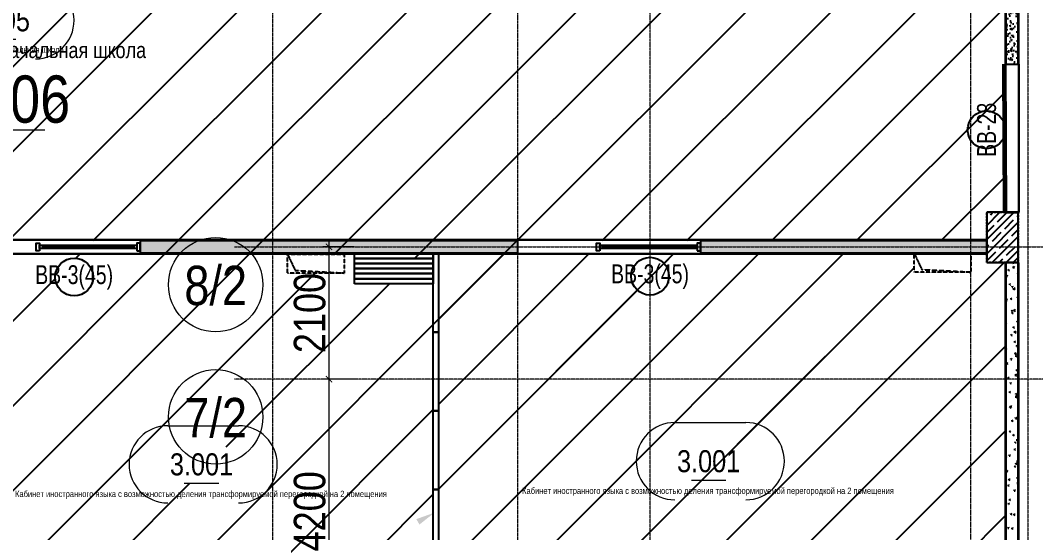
# Model space of a CAD drawing. Header units: millimetres. Extents: x 538266 to 1167394, y 114608 to 637157.
# Drawn here: x 1076030 to 1092160, y 513529 to 521669 of the extents above; entities that cross this region are included whole.
import ezdxf
from ezdxf.enums import TextEntityAlignment as Align

# ---------------------------------------------------------------- set-up
doc = ezdxf.new("R2010")
doc.units = ezdxf.units.MM
for name, pattern in [('CENTER2', [28.575, 19.05, -3.175, 3.175, -3.175]), ('DASHED', [19.05, 12.7, -6.35]), ('HIDDEN', [9.525, 6.35, -3.175]), ('HIDDEN2', [4.7625, 3.175, -1.5875])]:
    doc.linetypes.add(name, pattern=pattern)
doc.layers.get('Defpoints').update_dxf_attribs({"color": 140})
for name, color, linetype, lineweight in [('0) шт стен 3 эт', 150, 'Continuous', 60), ('АИ_Текст', 7, 'Continuous', 13), ('АР_Area', 5, 'Continuous', 5), ('АР_Витраж', 4, 'Continuous', 13), ('АР_Витраж марка', 140, 'Continuous', 9), ('АР_Колонны', 70, 'Continuous', 30), ('АР_площадь пом', 5, 'Continuous', 5), ('АР_Стены ЖБ', 7, 'Continuous', 35), ('АР_Стены ПЕНОблок', 52, 'Continuous', 20), ('АР_Тонкая', 254, 'Continuous', 5), ('АР_Штриховка', 8, 'Continuous', 0), ('РД_Оси_размер', 8, 'Continuous', 0), ('ТХ_Оборудование', 15, 'Continuous', 9)]:
    doc.layers.add(name, color=color, linetype=linetype, lineweight=lineweight)
for name, color, linetype, lineweight, true_color in [('A-AREA', 7, 'Continuous', 15, 0x7f7f7f), ('РД_Оси_100', 7, 'Continuous', 0, 0x525252), ('РД_проем_инж перемыч_фахверк', 7, 'Continuous', 18, 0xff1f1f)]:
    doc.layers.add(name, color=color, linetype=linetype, lineweight=lineweight, true_color=true_color)
doc.layers.add('АР_Делит', color=120, linetype='Continuous', lineweight=0, plot=False)
doc.layers.add('РД_Проем', color=230, linetype='Continuous', lineweight=0, plot=False)
doc.layers.add('РД_Витраж_вн', color=7, linetype='Continuous', true_color=0x148aff)
doc.layers.add('ФВ-5', color=7, linetype='Continuous')
doc.styles.add('Arial_09', font='ARIALN.TTF', dxfattribs={"width": 0.9})
doc.styles.add('style1', font='ARIALN.TTF')
doc.styles.add('ккк', font='isocpeur.ttf', dxfattribs={"width": 0.85, "oblique": 15})
doc.dimstyles.new('Dim100_ареал', dxfattribs={"dimscale": 100, "dimtxt": 2.5, "dimasz": 1, "dimexe": 1, "dimexo": 1, "dimgap": 0.5, "dimtad": 1, "dimzin": 12, "dimdsep": 46, "dimtxsty": 'style1', "dimblk": 'ARCHTICK', "dimcen": 1, "dimdle": 1, "dimclrd": 256, "dimclre": 256, "dimaunit": 1, "dimadec": 0, "dimazin": 3, "dimtfac": 1, "dimtmove": 1, "dimatfit": 3, "dimldrblk": 'OPEN30', "dimfxl": 4, "dimfxlon": 1, "dimtolj": 1, "dimtzin": 0, "dimlwd": 9, "dimlwe": 9, "dimarcsym": 0})

# ---------------------------------------------------------------- blocks, each defined once
blk = doc.blocks.new('A-iden')
at = {"linetype": 'Continuous', "lineweight": 5}
blk.add_circle((0, -4), 3, dxfattribs=at)
at = {"color": 0, "linetype": 'Continuous', "lineweight": 20, "style": 'ккк', "width": 0.85}
blk.add_attdef('ID', text='', height=8, dxfattribs=at).set_placement((0.314, -3.853), align=Align.MIDDLE_CENTER)
blk = doc.blocks.new('_ArchTick')
at = {"color": 0, "linetype": 'ByBlock', "const_width": 0.15}
blk.add_lwpolyline([(-0.5, -0.5), (0.5, 0.5)], dxfattribs=at)
blk = doc.blocks.new('*D887')
at = {"layer": 'Defpoints', "color": 0, "transparency": 16777216}
for p in [(36000, 21300), (34500, 19200), (36000, 19200)]:
    blk.add_point(p, dxfattribs=at)
at = {"layer": 'РД_Оси_размер', "lineweight": 9, "transparency": 16777216}
for p, q in [((34900, 21300), (34400, 21300)), ((34500, 21400), (34500, 19100)), ((34900, 19200), (34400, 19200))]:
    blk.add_line(p, q, dxfattribs=at)
at = {"layer": 'РД_Оси_размер', "lineweight": 9, "transparency": 16777216, "xscale": 100, "yscale": 100, "zscale": 100}
for p, rotation in [((34500, 21300), 90), ((34500, 19200), 270)]:
    blk.add_blockref('_ArchTick', p, dxfattribs=dict(at, rotation=rotation))
at = {"layer": 'РД_Оси_размер', "color": 0, "transparency": 16777216, "insert": (34195, 20250), "char_height": 500, "attachment_point": 5, "rotation": 90, "style": 'style1'}
blk.add_mtext('\\A1;2100', dxfattribs=at)
blk = doc.blocks.new('_Open30')
at = {"color": 0, "linetype": 'ByBlock', "lineweight": -2}
for p, q in [((-1, 0.27), (0, 0)), ((0, 0), (-1, -0.27)), ((0, 0), (-1, 0))]:
    blk.add_line(p, q, dxfattribs=at)
blk = doc.blocks.new('*D849')
at = {"layer": 'Defpoints', "color": 0, "transparency": 16777216}
for p in [(36000, 19200), (34500, 15000), (36000, 15000)]:
    blk.add_point(p, dxfattribs=at)
at = {"layer": 'РД_Оси_размер', "lineweight": 9, "transparency": 16777216}
for p, q in [((34900, 19200), (34400, 19200)), ((34500, 19300), (34500, 14900)), ((34900, 15000), (34400, 15000))]:
    blk.add_line(p, q, dxfattribs=at)
at = {"layer": 'РД_Оси_размер', "lineweight": 9, "transparency": 16777216, "xscale": 100, "yscale": 100, "zscale": 100}
for p, rotation in [((34500, 19200), 90), ((34500, 15000), 270)]:
    blk.add_blockref('_ArchTick', p, dxfattribs=dict(at, rotation=rotation))
at = {"layer": 'РД_Оси_размер', "color": 0, "transparency": 16777216, "insert": (34195, 17100), "char_height": 500, "attachment_point": 5, "rotation": 90, "style": 'style1'}
blk.add_mtext('\\A1;4200', dxfattribs=at)
blk = doc.blocks.new('MOK-МаркаПом_овал_ареал')
for p, q in [((-5.36, 6.14), (5.89, 6.14)), ((-2.75, -3), (2.75, -3))]:
    blk.add_line(p, q)
for centre, radius, start, end in [((-5.36, 0), 6.14, 90, 270), ((5.89, 0), 6.14, 270, 90), ((-7.41, 0), 7.16, 0, 0.001)]:
    blk.add_arc(centre, radius, start, end)
at = {"color": 0, "style": 'style1'}
blk.add_attdef('АР-ПОМЕЩЕНИЕ:НОМЕР', text='', height=3, dxfattribs=at).set_placement((0.26, 0), align=Align.MIDDLE)
at = {"layer": 'Defpoints', "color": 2, "style": 'style1'}
blk.add_attdef('АР-ПОМЕЩЕНИЕ:НАИМЕНОВАНИЕ', text='', height=1, dxfattribs=at).set_placement((-0.09, -4.81), align=Align.MIDDLE)
blk = doc.blocks.new('МаркаВитража1')
at = {"layer": 'Defpoints'}
blk.add_circle((0, 0), 3, dxfattribs=at)
at = {"color": 0, "linetype": 'ByBlock', "lineweight": -2, "style": 'Arial_09', "width": 0.9}
blk.add_attdef('АР-ОКНО:НАИМЕНОВАНИЕ', text='', height=3, dxfattribs=at).set_placement((0, 0), align=Align.MIDDLE)
blk = doc.blocks.new('MOK-МаркаПомещения1')
at = {"layer": 'A-AREA', "color": 0}
blk.add_line((-3.651, -1.944), (3.649, -1.944), dxfattribs=at)
at = {"layer": 'A-AREA', "color": 0, "style": 'style1'}
blk.add_attdef('АР-ПОМЕЩЕНИЕ:ПЛОЩАДЬ', text='', height=3, dxfattribs=at).set_placement((0, 0), align=Align.MIDDLE)
at = {"layer": 'Defpoints', "style": 'style1', "flags": 8}
blk.add_attdef('АР-ПОМЕЩЕНИЕ:НАИМЕНОВАНИЕ', text='', height=1, dxfattribs=at).set_placement((0, 2.956), align=Align.MIDDLE)
blk = doc.blocks.new('*U635')
at = {"layer": 'АР_площадь пом', "color": 5, "linetype": 'Continuous', "lineweight": 5}
ref = blk.add_blockref('MOK-МаркаПомещения1', (0, 0), dxfattribs=dict(at, xscale=100, yscale=100, zscale=100))
ref.add_attrib('АР-ПОМЕЩЕНИЕ:НАИМЕНОВАНИЕ', 'Коридор-рекреация начальная школа', dxfattribs={"layer": 'Defpoints', "height": 100, "style": 'style1'}).set_placement((0, 295.6), align=Align.MIDDLE)
ref.add_attrib('АР-ПОМЕЩЕНИЕ:ПЛОЩАДЬ', '238.06', dxfattribs={"layer": 'A-AREA', "color": 0, "height": 300, "style": 'style1'}).set_placement((0, 0), align=Align.MIDDLE)
blk = doc.blocks.new('3_этаж1')
at = {"layer": 'АР_Штриховка', "linetype": 'Continuous', "lineweight": 25, "true_color": 0x000000}
h = blk.add_hatch(dxfattribs=at)
h.set_pattern_fill('AR-CONC', color=18, angle=45, style=0)
h.set_pattern_definition([(95, (480135.4, 374055.5), (140.09465, 117.55338), [19.05, -209.55]), (40, (480135.4, 374055.5), (-160.01845, 110.17673), [15.24, -167.64058]), (145.451445, (480147.07, 374065.29), (-19.9238, 227.7301), [16.19001, -178.09024]), (91.1842, (480099.48, 374091.41), (221.41024, 161.95341), [28.575, -314.325]), (141.63556, (480117.93, 374104.9), (-7.08662, 342.82676), [24.28502, -267.1356]), (36.18415, (480099.48, 374091.4), (-7.08662, 342.82676), [22.85997, -251.45973]), (66, (480126.42, 374100.4), (179.51998, 34.89515), [19.05, -209.55]), (11, (480126.42, 374100.4), (-86.53993, 173.94119), [15.24, -167.64]), (116.451445, (480141.38, 374103.3), (92.98005, 208.83634), [16.19001, -178.08994]), (82.5, (480135.4, 374055.49), (-57.605469, 61.973414), [0, -165.608, 0, -170.18, 0, -168.275]), (52.5, (480135.4, 374055.49), (-23.589727, 118.087), [0, -97.028, 0, -161.798, 0, -64.135]), (12.5, (480095.345, 374015.44), (99.927863, 91.826196), [0, -63.5, 0, -198.12, 0, -262.89]), (2.5, (480077.38, 373997.48), (86.763904, 122.722393), [0, -82.55, 0, -131.572, 0, -186.69])])
h.paths.add_polyline_path([(729634, 518616), (729834, 518616), (729834, 518619), (729634, 518619)], flags=0)
h.paths.add_polyline_path([(729634, 520970), (729834, 520970), (729834, 522769), (729634, 522769)], flags=0)
h = blk.add_hatch(dxfattribs=at)
h.set_pattern_fill('AR-CONC', color=18, angle=45, style=0)
h.set_pattern_definition([(95, (480135.4, 374055.5), (140.09465, 117.55338), [19.05, -209.55]), (40, (480135.4, 374055.5), (-160.01845, 110.17673), [15.24, -167.64058]), (145.451445, (480147.07, 374065.29), (-19.9238, 227.7301), [16.19001, -178.09024]), (91.1842, (480099.48, 374091.41), (221.41024, 161.95341), [28.575, -314.325]), (141.63556, (480117.93, 374104.9), (-7.08662, 342.82676), [24.28502, -267.1356]), (36.18415, (480099.48, 374091.4), (-7.08662, 342.82676), [22.85997, -251.45973]), (66, (480126.42, 374100.4), (179.51998, 34.89515), [19.05, -209.55]), (11, (480126.42, 374100.4), (-86.53993, 173.94119), [15.24, -167.64]), (116.451445, (480141.38, 374103.3), (92.98005, 208.83634), [16.19001, -178.08994]), (82.5, (480135.4, 374055.49), (-57.605469, 61.973414), [0, -165.608, 0, -170.18, 0, -168.275]), (52.5, (480135.4, 374055.49), (-23.589727, 118.087), [0, -97.028, 0, -161.798, 0, -64.135]), (12.5, (480095.345, 374015.44), (99.927863, 91.826196), [0, -63.5, 0, -198.12, 0, -262.89]), (2.5, (480077.38, 373997.48), (86.763904, 122.722393), [0, -82.55, 0, -131.572, 0, -186.69])])
h.paths.add_polyline_path([(712084, 518169), (712084, 517969), (712984, 517969), (712984, 518169)], flags=0)
h.paths.add_polyline_path([(715884, 518169), (715884, 517969), (721884, 517969), (721884, 518169)], flags=0)
h.paths.add_polyline_path([(724784, 518169), (724784, 517969), (729334, 517969), (729334, 518169)], flags=0)
at = {"color": 18, "linetype": 'HIDDEN', "lineweight": 25, "ltscale": 0.07, "true_color": 0x000000}
for p, q in [((718226, 517654), (718226, 517954)), ((718226, 517954), (719126, 517954)), ((718226, 517954), (718347, 517695)), ((718226, 517654), (718226, 517954)), ((718226, 517954), (719126, 517954)), ((718226, 517954), (718347, 517695)), ((719126, 517954), (719126, 517654)), ((719126, 517954), (719126, 517654)), ((728179, 517669), (728179, 517969)), ((728179, 517969), (729079, 517969)), ((728179, 517969), (728300, 517710)), ((728179, 517669), (728179, 517969)), ((728179, 517969), (729079, 517969)), ((728179, 517969), (728300, 517710)), ((729079, 517969), (729079, 517669)), ((729079, 517969), (729079, 517669)), ((719126, 517654), (718226, 517654)), ((719126, 517654), (718226, 517654)), ((718347, 517695), (719126, 517654)), ((718347, 517695), (719126, 517654)), ((729079, 517669), (728179, 517669)), ((729079, 517669), (728179, 517669)), ((728300, 517710), (729079, 517669)), ((728300, 517710), (729079, 517669))]:
    blk.add_line(p, q, dxfattribs=at)
at = {"layer": 'АИ_Текст', "color": 18, "lineweight": 25, "true_color": 0x000000}
blk.add_solid([(720272, 513745), (720558, 513847), (720321, 513658)], dxfattribs=at)
at = {"layer": 'АР_Витраж', "color": 18, "linetype": 'Continuous', "lineweight": 25, "true_color": 0x000000}
for p, q in [((715884, 518179), (714234, 518179)), ((714334, 518094), (714334, 518044)), ((715784, 518094), (715784, 518044)), ((724784, 518179), (723134, 518179)), ((723234, 518094), (723234, 518044)), ((724684, 518094), (724684, 518044)), ((715884, 517959), (714234, 517959)), ((715784, 518069), (714334, 518069)), ((724784, 517959), (723134, 517959)), ((724684, 518069), (723234, 518069))]:
    blk.add_line(p, q, dxfattribs=at)
for points in [[(714284, 518009), (714234, 518009), (714234, 518129), (714284, 518129)], [(715834, 518094), (715834, 518044), (714284, 518044), (714284, 518094)], [(715834, 518009), (715884, 518009), (715884, 518129), (715834, 518129)], [(723184, 518009), (723134, 518009), (723134, 518129), (723184, 518129)], [(724734, 518094), (724734, 518044), (723184, 518044), (723184, 518094)], [(724734, 518009), (724784, 518009), (724784, 518129), (724734, 518129)]]:
    blk.add_lwpolyline(points, close=True, dxfattribs=at)
at = {"layer": 'АР_Колонны', "color": 18, "linetype": 'HIDDEN2', "lineweight": 25, "true_color": 0x000000}
for p, q in [((729334, 518619), (729834, 518619)), ((729334, 517819), (729334, 518619)), ((729834, 518619), (729834, 517819)), ((729834, 517819), (729334, 517819))]:
    blk.add_line(p, q, dxfattribs=at)
at = {"layer": 'АР_Колонны', "color": 18, "linetype": 'Continuous', "lineweight": 25, "true_color": 0x000000}
for p, q in [((729334, 518619), (729334, 517819)), ((729834, 518619), (729334, 518619)), ((729834, 518619), (729334, 518619)), ((729334, 518619), (729334, 517819)), ((729834, 517819), (729834, 518619)), ((729834, 517819), (729834, 518619)), ((729334, 517819), (729834, 517819)), ((729334, 517819), (729834, 517819))]:
    blk.add_line(p, q, dxfattribs=at)
at = {"layer": 'АР_Стены ЖБ', "color": 18, "linetype": 'Continuous', "lineweight": 25, "true_color": 0x000000}
for p, q in [((729834, 518619), (729334, 518619)), ((729334, 518619), (729334, 517819)), ((729834, 517819), (729834, 518619)), ((729334, 517819), (729834, 517819))]:
    blk.add_line(p, q, dxfattribs=at)
at = {"layer": 'АР_Стены ПЕНОблок', "color": 18, "linetype": 'Continuous', "lineweight": 25, "true_color": 0x000000}
for p, q in [((729634, 522769), (729634, 520970)), ((729834, 520970), (729834, 522769)), ((729634, 520970), (729834, 520970)), ((729834, 518619), (729634, 518619)), ((729634, 518619), (729634, 518616)), ((729634, 518616), (729834, 518616)), ((729834, 518616), (729834, 518619)), ((715884, 518169), (715884, 517969)), ((721884, 518169), (715884, 518169)), ((721884, 517969), (721884, 518169)), ((724784, 518169), (724784, 517969)), ((729334, 518169), (724784, 518169)), ((729334, 517969), (729334, 518169)), ((715884, 517969), (721884, 517969)), ((724784, 517969), (729334, 517969)), ((729834, 517819), (729634, 517819)), ((729634, 517819), (729634, 510669)), ((729834, 510669), (729834, 517819))]:
    blk.add_line(p, q, dxfattribs=at)
at = {"layer": 'АР_Тонкая', "color": 18, "linetype": 'Continuous', "lineweight": 25, "true_color": 0x000000}
for p, q in [((729624, 522769), (729624, 520970)), ((729634, 520970), (729634, 522769)), ((729834, 522769), (729834, 520970)), ((729844, 520970), (729844, 522769)), ((729624, 520970), (729634, 520970)), ((729834, 520970), (729844, 520970)), ((729634, 518619), (729624, 518619)), ((729624, 518619), (729624, 518616)), ((729624, 518616), (729634, 518616)), ((729634, 518616), (729634, 518619)), ((729844, 518619), (729834, 518619)), ((729834, 518619), (729834, 518616)), ((729834, 518616), (729844, 518616)), ((729844, 518616), (729844, 518619)), ((715884, 518179), (715884, 518169)), ((721884, 518179), (715884, 518179)), ((715884, 518169), (721884, 518169)), ((721884, 518169), (721884, 518179)), ((724784, 518179), (724784, 518169)), ((729334, 518179), (724784, 518179)), ((724784, 518169), (729334, 518169)), ((729334, 518169), (729334, 518179)), ((715884, 517969), (715884, 517959)), ((721884, 517969), (715884, 517969)), ((715884, 517959), (721884, 517959)), ((721884, 517959), (721884, 517969)), ((724784, 517969), (724784, 517959)), ((729334, 517969), (724784, 517969)), ((724784, 517959), (729334, 517959)), ((729334, 517959), (729334, 517969)), ((729634, 517819), (729624, 517819)), ((729624, 517819), (729624, 510669)), ((729634, 510669), (729634, 517819)), ((729844, 517819), (729834, 517819)), ((729834, 517819), (729834, 510669)), ((729844, 510669), (729844, 517819))]:
    blk.add_line(p, q, dxfattribs=at)
at = {"layer": 'АР_Штриховка', "color": 18, "linetype": 'Continuous', "lineweight": 25, "true_color": 0x000000}
for p, q in [((729334, 518409), (729543, 518619)), ((729334, 518185), (729768, 518619)), ((729394, 518581), (729431, 518619)), ((729506, 518469), (729646, 518610)), ((729815, 518553), (729834, 518572)), ((729334, 518521), (729338, 518525)), ((729334, 517960), (729834, 518460)), ((729334, 518297), (729450, 518413)), ((729618, 518357), (729758, 518497)), ((729422, 518161), (729562, 518301)), ((729730, 518245), (729834, 518348)), ((729334, 518072), (729366, 518104)), ((729417, 517819), (729834, 518236)), ((729534, 518048), (729674, 518189)), ((729338, 517852), (729478, 517992)), ((729641, 517819), (729834, 518011)), ((729646, 517936), (729787, 518076)), ((729529, 517819), (729590, 517880)), ((729740, 517811), (729743, 517819)), ((729740, 517811), (729755, 517814)), ((729755, 517814), (729753, 517819)), ((729758, 517824), (729834, 517899)), ((729820, 517809), (729819, 517819)), ((729820, 517809), (729831, 517819)), ((729831, 517818), (729830, 517819)), ((729647, 517602), (729655, 517620)), ((729647, 517602), (729662, 517605)), ((729662, 517605), (729655, 517620)), ((729680, 517692), (729678, 517711)), ((729691, 517701), (729678, 517710)), ((729680, 517692), (729692, 517701)), ((729758, 517730), (729758, 517759)), ((729777, 517744), (729758, 517759)), ((729758, 517731), (729776, 517744)), ((729827, 517637), (729834, 517653)), ((729827, 517637), (729834, 517638)), ((729700, 517464), (729698, 517483)), ((729711, 517473), (729698, 517482)), ((729700, 517464), (729711, 517474)), ((729734, 517428), (729741, 517446)), ((729749, 517431), (729741, 517446)), ((729734, 517428), (729749, 517431)), ((729765, 517388), (729765, 517416)), ((729784, 517401), (729765, 517416)), ((729765, 517388), (729783, 517401)), ((729641, 517219), (729648, 517237)), ((729641, 517219), (729656, 517222)), ((729656, 517222), (729648, 517237)), ((729720, 517236), (729718, 517255)), ((729731, 517245), (729718, 517254)), ((729720, 517236), (729731, 517246)), ((729820, 517254), (729828, 517272)), ((729820, 517254), (729834, 517257)), ((729834, 517260), (729828, 517272)), ((729727, 517046), (729735, 517063)), ((729727, 517045), (729742, 517048)), ((729742, 517048), (729735, 517063)), ((729751, 517017), (729737, 517027)), ((729740, 517008), (729738, 517027)), ((729740, 517008), (729751, 517018)), ((729772, 517045), (729772, 517073)), ((729791, 517058), (729772, 517073)), ((729772, 517045), (729791, 517058)), ((729634, 516837), (729642, 516854)), ((729634, 516837), (729649, 516840)), ((729649, 516840), (729642, 516854)), ((729771, 516790), (729757, 516799)), ((729760, 516781), (729758, 516800)), ((729814, 516872), (729821, 516889)), ((729814, 516872), (729829, 516874)), ((729829, 516874), (729821, 516889)), ((729721, 516663), (729728, 516680)), ((729721, 516663), (729736, 516666)), ((729736, 516666), (729728, 516680)), ((729760, 516781), (729771, 516791)), ((729780, 516702), (729779, 516731)), ((729798, 516715), (729779, 516730)), ((729779, 516702), (729798, 516716)), ((729634, 516467), (729636, 516471)), ((729643, 516457), (729636, 516471)), ((729791, 516562), (729777, 516571)), ((729779, 516553), (729778, 516572)), ((729779, 516553), (729791, 516563)), ((729807, 516489), (729815, 516506)), ((729807, 516489), (729822, 516492)), ((729822, 516492), (729815, 516506)), ((729634, 516455), (729643, 516457)), ((729651, 516444), (729637, 516454)), ((729639, 516435), (729638, 516454)), ((729639, 516435), (729651, 516445)), ((729787, 516359), (729786, 516388)), ((729805, 516372), (729786, 516388)), ((729786, 516359), (729805, 516373)), ((729811, 516334), (729797, 516343)), ((729799, 516325), (729798, 516344)), ((729799, 516325), (729811, 516335)), ((729670, 516217), (729657, 516226)), ((729659, 516208), (729658, 516227)), ((729659, 516208), (729671, 516217)), ((729714, 516280), (729722, 516297)), ((729714, 516280), (729729, 516283)), ((729729, 516283), (729722, 516297)), ((729636, 516074), (729634, 516079)), ((729634, 516073), (729636, 516074)), ((729690, 515989), (729677, 515998)), ((729679, 515980), (729678, 515999)), ((729679, 515980), (729691, 515990)), ((729794, 516016), (729793, 516045)), ((729812, 516030), (729793, 516045)), ((729793, 516016), (729812, 516030)), ((729801, 516106), (729809, 516123)), ((729801, 516106), (729816, 516109)), ((729816, 516109), (729809, 516123)), ((729830, 516106), (729817, 516116)), ((729819, 516098), (729818, 516117)), ((729819, 516098), (729831, 516107)), ((729708, 515897), (729716, 515915)), ((729708, 515897), (729723, 515900)), ((729723, 515900), (729716, 515915)), ((729710, 515761), (729697, 515770)), ((729699, 515752), (729698, 515771)), ((729699, 515752), (729711, 515762)), ((729794, 515723), (729802, 515741)), ((729794, 515723), (729809, 515726)), ((729801, 515673), (729800, 515702)), ((729819, 515687), (729800, 515702)), ((729800, 515674), (729819, 515687)), ((729809, 515726), (729802, 515741)), ((729701, 515514), (729709, 515532)), ((729701, 515514), (729716, 515517)), ((729716, 515517), (729709, 515532)), ((729719, 515525), (729717, 515543)), ((729730, 515533), (729717, 515543)), ((729719, 515525), (729731, 515534)), ((729788, 515341), (729796, 515358)), ((729788, 515340), (729803, 515343)), ((729803, 515343), (729796, 515358)), ((729808, 515331), (729807, 515359)), ((729826, 515344), (729807, 515359)), ((729808, 515331), (729826, 515344)), ((729739, 515297), (729737, 515316)), ((729750, 515306), (729737, 515315)), ((729739, 515297), (729751, 515307)), ((729695, 515132), (729703, 515149)), ((729695, 515132), (729710, 515134)), ((729710, 515134), (729703, 515149)), ((729759, 515069), (729757, 515088)), ((729770, 515078), (729757, 515087)), ((729759, 515069), (729771, 515079)), ((729779, 514841), (729777, 514860)), ((729790, 514850), (729777, 514859)), ((729782, 514958), (729789, 514975)), ((729782, 514958), (729796, 514961)), ((729796, 514961), (729789, 514975)), ((729815, 514988), (729814, 515016)), ((729833, 515001), (729814, 515016)), ((729815, 514988), (729833, 515001)), ((729639, 514724), (729637, 514743)), ((729650, 514733), (729637, 514742)), ((729639, 514724), (729650, 514734)), ((729689, 514749), (729696, 514766)), ((729689, 514749), (729704, 514752)), ((729704, 514752), (729696, 514766)), ((729779, 514841), (729791, 514851)), ((729775, 514575), (729783, 514592)), ((729775, 514575), (729790, 514578)), ((729790, 514578), (729783, 514592)), ((729799, 514614), (729797, 514633)), ((729810, 514623), (729797, 514632)), ((729799, 514614), (729810, 514623)), ((729822, 514645), (729821, 514674)), ((729834, 514664), (729821, 514673)), ((729822, 514645), (729834, 514654)), ((729670, 514505), (729656, 514514)), ((729659, 514496), (729657, 514515)), ((729659, 514496), (729670, 514506)), ((729682, 514366), (729690, 514384)), ((729697, 514369), (729690, 514383)), ((729819, 514386), (729817, 514405)), ((729830, 514395), (729817, 514404)), ((729819, 514386), (729830, 514396)), ((729690, 514277), (729676, 514286)), ((729679, 514268), (729677, 514287)), ((729679, 514268), (729690, 514278)), ((729682, 514366), (729697, 514369)), ((729834, 514326), (729828, 514331)), ((729829, 514302), (729829, 514331)), ((729829, 514302), (729834, 514306)), ((729710, 514050), (729696, 514059)), ((729699, 514041), (729697, 514060)), ((729769, 514192), (729776, 514210)), ((729769, 514192), (729784, 514195)), ((729784, 514195), (729776, 514209)), ((729676, 513983), (729683, 514001)), ((729676, 513983), (729691, 513986)), ((729691, 513986), (729683, 514001)), ((729699, 514041), (729710, 514050)), ((729730, 513822), (729716, 513831)), ((729718, 513813), (729717, 513832)), ((729718, 513813), (729730, 513823)), ((729762, 513809), (729770, 513827)), ((729762, 513809), (729777, 513812)), ((729777, 513812), (729770, 513827)), ((729669, 513601), (729677, 513618)), ((729669, 513600), (729684, 513603)), ((729684, 513603), (729677, 513618)), ((729750, 513594), (729736, 513603)), ((729738, 513585), (729737, 513604)), ((729738, 513585), (729750, 513595))]:
    blk.add_line(p, q, dxfattribs=at)
at = {"layer": 'РД_Витраж_вн', "color": 18, "linetype": 'Continuous', "lineweight": 25, "true_color": 0x000000}
for p, q in [((729624, 520970), (729624, 518670)), ((729844, 520970), (729844, 518670)), ((712984, 518179), (715884, 518179)), ((721884, 518179), (724784, 518179)), ((712984, 517959), (715884, 517959)), ((721884, 517959), (724784, 517959))]:
    blk.add_line(p, q, dxfattribs=at)
at = {"layer": 'РД_Проем', "color": 18, "linetype": 'Continuous', "lineweight": 25, "true_color": 0x000000}
for p, q in [((729624, 520969), (729624, 518619)), ((729844, 520969), (729844, 518619)), ((712984, 518179), (715884, 518179)), ((721884, 518179), (724784, 518179)), ((712984, 517959), (715884, 517959)), ((721884, 517959), (724784, 517959))]:
    blk.add_line(p, q, dxfattribs=at)
at = {"layer": 'РД_проем_инж перемыч_фахверк', "color": 18, "linetype": 'Continuous', "lineweight": 25, "true_color": 0x000000}
for p, q in [((729624, 518620), (729624, 520970)), ((729844, 518620), (729844, 520970)), ((715884, 518179), (712984, 518179)), ((724784, 518179), (721884, 518179)), ((715884, 517959), (712984, 517959)), ((724784, 517959), (721884, 517959))]:
    blk.add_line(p, q, dxfattribs=at)
at = {"layer": 'ТХ_Оборудование', "color": 18, "lineweight": 25, "true_color": 0x000000}
for p, q in [((719291, 517884), (719291, 517964)), ((719291, 517964), (720541, 517964)), ((720541, 516714), (720541, 517964)), ((720541, 517964), (720621, 517964)), ((720541, 517964), (720541, 517884)), ((720621, 517964), (720621, 516714)), ((720541, 517884), (719291, 517884)), ((719291, 517804), (719291, 517884)), ((719291, 517884), (720541, 517884)), ((720541, 517804), (719291, 517804)), ((719291, 517724), (719291, 517804)), ((719291, 517804), (720541, 517804)), ((720541, 517884), (720541, 517804)), ((720541, 517804), (720541, 517724)), ((720541, 517724), (719291, 517724)), ((719291, 517644), (719291, 517724)), ((719291, 517724), (720541, 517724)), ((720541, 517644), (719291, 517644)), ((719291, 517564), (719291, 517644)), ((719291, 517644), (720541, 517644)), ((720541, 517724), (720541, 517644)), ((720541, 517644), (720541, 517564)), ((720541, 517564), (719291, 517564)), ((719291, 517484), (719291, 517564)), ((719291, 517564), (720541, 517564)), ((720541, 517484), (719291, 517484)), ((720541, 517564), (720541, 517484)), ((720621, 516714), (720541, 516714)), ((720541, 515464), (720541, 516714)), ((720541, 516714), (720621, 516714)), ((720621, 516714), (720621, 515464)), ((720621, 515464), (720541, 515464)), ((720541, 514214), (720541, 515464)), ((720541, 515464), (720621, 515464)), ((720621, 515464), (720621, 514214)), ((720621, 514214), (720541, 514214)), ((720541, 512964), (720541, 514214)), ((720541, 514214), (720621, 514214)), ((720621, 514214), (720621, 512964))]:
    blk.add_line(p, q, dxfattribs=at)
at = {"layer": 'АР_Витраж марка', "color": 18, "linetype": 'Continuous', "lineweight": 25, "true_color": 0x000000, "xscale": 100, "yscale": 100, "zscale": 100, "rotation": 90.00000000000001}
blk.add_blockref('МаркаВитража1', (729329, 519929), dxfattribs=at).add_auto_attribs({'АР-ОКНО:НАИМЕНОВАНИЕ': 'ВВ-28'})
at = {"layer": 'АР_Витраж марка', "color": 18, "linetype": 'Continuous', "lineweight": 25, "true_color": 0x000000, "xscale": 100, "yscale": 100, "zscale": 100}
for p in [(714836, 517591), (723984, 517604)]:
    blk.add_blockref('МаркаВитража1', p, dxfattribs=at).add_auto_attribs({'АР-ОКНО:НАИМЕНОВАНИЕ': 'ВВ-3(45)'})
at = {"layer": 'АР_площадь пом', "color": 5, "linetype": 'Continuous', "lineweight": 5, "xscale": 2.5, "yscale": 2.5}
blk.add_blockref('*U635', (713459, 520417), dxfattribs=at)
blk = doc.blocks.new('СОШ_2200_АР_ОСИ_М100_28.05.24')
at = {"layer": 'АР_Делит', "color": 251, "linetype": 'DASHED', "true_color": 0x636466}
blk.add_lwpolyline([(114955, 135155), (114955, -355), (93595.036, -355), (93595.036, 13855), (94145, 13855), (94145, 68320), (66055, 68320), (66055, 13857.73), (83455, 13857.73), (83455, -355), (45245, -355), (45245, 13145), (44695, 13145), (44695, 26755), (45245, 26755), (45245, 68320), (20455, 68320), (20455, 26755), (27955, 26755), (27955, 13145), (-355, 13145), (-355, 100855)], dxfattribs=at)
at = {"layer": 'РД_Оси_100', "color": 251, "linetype": 'CENTER2', "true_color": 0x636466}
for p, q in [((37500, -6155), (37500, 139938.679)), ((39600, -6155), (39600, 139938.679)), ((71363.995, 19200), (33000, 19200))]:
    blk.add_line(p, q, dxfattribs=at)
for points in [[(33600, 139938.679), (33600, -6155)], [(45530, 139938.679), (45600, 139538.679), (45600, -6163.457)], [(33000, 21300), (71363.995, 21300)]]:
    blk.add_lwpolyline(points, dxfattribs=at)
at = {"layer": 'РД_Оси_100', "color": 251, "true_color": 0x636466}
ref = blk.add_blockref('A-iden', (32700, 21700), dxfattribs=dict(at, xscale=250, yscale=250, zscale=250))
ref.add_attrib('ID', '8/2', dxfattribs={"layer": '0', "linetype": 'Continuous', "height": 625, "style": 'style1'}).set_placement((32700, 20700), align=Align.MIDDLE)
ref = blk.add_blockref('A-iden', (32700, 19600), dxfattribs=dict(at, xscale=250, yscale=250, zscale=250))
ref.add_attrib('ID', '7/2', dxfattribs={"layer": '0', "linetype": 'Continuous', "height": 625, "style": 'style1'}).set_placement((32700, 18600), align=Align.MIDDLE)
at = {"layer": 'РД_Оси_размер', "color": 251, "true_color": 0x636466}
for base, p1, p2, picture, middle in [((34500, 19200), (36000, 21300), (36000, 19200), '*D887', (34194.714, 20250)), ((34500, 15000), (36000, 19200), (36000, 15000), '*D849', (34194.714, 17100))]:
    dim = blk.add_linear_dim(base=base, p1=p1, p2=p2, angle=90, dimstyle='Dim100_ареал', override={"dimtxt": 5}, dxfattribs=at)
    dim.commit()
    dim.dimension.update_dxf_attribs({"geometry": picture, "text_midpoint": middle})

msp = doc.modelspace()

# ---------------------------------------------------------------- hatches: boundary and pattern name
at = {"layer": 'ФВ-5'}
h = msp.add_hatch(dxfattribs=at)
h.set_pattern_fill('ANSI31', color=3, scale=300, style=0)
h.paths.add_polyline_path([(1091674, 518169), (1054124, 518169), (1054124, 523016), (1091674, 523016)])
h.paths.add_polyline_path([(1057734, 522169), (1068594, 522169), (1068594, 523069), (1057734, 523069)])
h = msp.add_hatch(dxfattribs=at)
h.set_pattern_fill('ANSI31', color=3, scale=300)
edge = h.paths.add_edge_path(flags=16)
edge.add_line((1086690, 514965), (1087240, 514965))
edge.add_arc((1087240, 514665), 300, -90, 90, ccw=False)
edge.add_line((1087240, 514365), (1086690, 514365))
edge.add_arc((1086690, 514665), 300, 90, 270, ccw=False)
edge = h.paths.add_edge_path(flags=16)
edge.add_arc((1086034, 517604), 300, 0, 360)
h.paths.add_polyline_path([(1082591, 516714), (1082671, 516714), (1082671, 517964), (1082591, 517964), (1082591, 517884), (1082591, 517804), (1082591, 517724), (1082591, 517644), (1082591, 517564), (1082591, 517484), (1081341, 517484), (1081341, 517564), (1081341, 517644), (1081341, 517724), (1081341, 517804), (1081341, 517884), (1082591, 517884), (1082591, 517964), (1082671, 517964), (1082671, 516714), (1082671, 515464), (1082671, 514214), (1082671, 512964), (1082671, 511714), (1082671, 510669), (1082789, 510669), (1082789, 510169), (1086735, 510169), (1086740, 510174), (1086745, 510169), (1086989, 510169), (1088189, 510169), (1088189, 510669), (1089089, 510669), (1089089, 510169), (1090289, 510169), (1090289, 510669), (1091674, 510669), (1091674, 517819), (1091384, 517819), (1091384, 517959), (1091129, 517959), (1091129, 517669), (1090229, 517669), (1090229, 517959), (1086834, 517959), (1083934, 517959), (1083934, 517969), (1083934, 518169), (1077934, 518169), (1077934, 518129), (1077934, 518009), (1077934, 517969), (1077934, 517959), (1075034, 517959), (1064134, 517809), (1064134, 510519), (1074389, 510669), (1074389, 510169), (1077689, 510169), (1077689, 510669), (1078592, 510669), (1078589, 510666), (1078589, 510169), (1079776, 510169), (1079789, 510182), (1079789, 510669), (1080689, 510669), (1080689, 510169), (1082021, 510169), (1082521, 510669), (1082591, 510669), (1082591, 511714), (1082591, 512964), (1082591, 514214), (1082591, 515464)])
edge = h.paths.add_edge_path(flags=16)
edge.add_arc((1079184, 514615), 300, -90, 90, ccw=False)
edge.add_line((1079184, 514315), (1078634, 514315))
edge.add_arc((1078634, 514615), 300, 90, 270, ccw=False)
edge.add_line((1078634, 514915), (1079184, 514915))
h.paths.add_polyline_path([(1080276, 517654), (1080276, 517954), (1081176, 517954), (1081176, 517654)], flags=16)
edge = h.paths.add_edge_path(flags=16)
edge.add_arc((1076886, 517591), 300, 0, 360)
h = msp.add_hatch(dxfattribs=at)
h.set_pattern_fill('ANSI31', color=3, scale=300, style=0)
h.paths.add_polyline_path([(1082671, 514214), (1082671, 512964), (1082671, 511714), (1082671, 510669), (1082789, 510669), (1082789, 510169), (1086089, 510169), (1086089, 510669), (1086989, 510669), (1086989, 510169), (1088189, 510169), (1088189, 510669), (1089089, 510669), (1089089, 510169), (1090289, 510169), (1090289, 510669), (1091384, 510669), (1091674, 510669), (1091674, 517819), (1091384, 517819), (1091384, 517959), (1091129, 517959), (1091129, 517669), (1090229, 517669), (1090229, 517959), (1086834, 517959), (1083934, 517959), (1082671, 517959), (1082671, 516714), (1082671, 515464)])
h.paths.add_polyline_path([(1067836, 514841), (1070022, 514841), (1070022, 515378), (1067836, 515378)], flags=17)
h = msp.add_hatch(dxfattribs=at)
h.set_pattern_fill('ANSI31', color=3, scale=300, style=0)
h.paths.add_polyline_path([(1082671, 514214), (1082671, 512964), (1082671, 511714), (1082671, 510669), (1082789, 510669), (1082789, 510169), (1086089, 510169), (1086089, 510669), (1086989, 510669), (1086989, 510169), (1088189, 510169), (1088189, 510669), (1089089, 510669), (1089089, 510169), (1090289, 510169), (1090289, 510669), (1091384, 510669), (1091674, 510669), (1091674, 517819), (1091384, 517819), (1091384, 517959), (1091129, 517959), (1091129, 517669), (1090229, 517669), (1090229, 517959), (1086834, 517959), (1083934, 517959), (1082671, 517959), (1082671, 516714), (1082671, 515464)])
h.paths.add_polyline_path([(1086374, 514397), (1087556, 514397), (1087556, 514934), (1086374, 514934)], flags=16)

# ---------------------------------------------------------------- linework, layer by layer
at = {"layer": '0) шт стен 3 эт', "color": 2}
msp.add_lwpolyline([(1091674, 518620), (1091662, 520970)], dxfattribs=at)

# ---------------------------------------------------------------- block references
at = {"layer": '0) шт стен 3 эт', "color": 5, "lineweight": 25}
msp.add_blockref('3_этаж1', (362050, 0), dxfattribs=at)
at = {"layer": 'АР_Area', "color": 18, "linetype": 'Continuous', "lineweight": 15, "true_color": 0x000000}
ref = msp.add_blockref('MOK-МаркаПом_овал_ареал', (1075682, 521669), dxfattribs=dict(at, xscale=100, yscale=100, zscale=100))
ref.add_attrib('АР-ПОМЕЩЕНИЕ:НОМЕР', '3.005', dxfattribs={"layer": '0', "color": 0, "height": 350, "style": 'style1'}).set_placement((1075682, 521669), align=Align.MIDDLE)
ref.add_attrib('АР-ПОМЕЩЕНИЕ:НАИМЕНОВАНИЕ', 'Коридор-рекреация начальная школа', dxfattribs={"layer": 'Defpoints', "color": 2, "height": 100, "style": 'style1'}).set_placement((1075672, 521188), align=Align.MIDDLE)
ref = msp.add_blockref('MOK-МаркаПом_овал_ареал', (1078909, 514615), dxfattribs=dict(at, xscale=100, yscale=100, zscale=100))
ref.add_attrib('АР-ПОМЕЩЕНИЕ:НОМЕР', '3.001', dxfattribs={"layer": '0', "color": 0, "height": 350, "style": 'style1'}).set_placement((1078909, 514615), align=Align.MIDDLE)
ref.add_attrib('АР-ПОМЕЩЕНИЕ:НАИМЕНОВАНИЕ', 'Кабинет иностранного языка с возможностью деления трансформируемой перегородкой на 2 помещения', dxfattribs={"layer": 'Defpoints', "color": 2, "height": 100, "style": 'style1'}).set_placement((1078900, 514134), align=Align.MIDDLE)
ref = msp.add_blockref('MOK-МаркаПом_овал_ареал', (1086965, 514665), dxfattribs=dict(at, xscale=100, yscale=100, zscale=100))
ref.add_attrib('АР-ПОМЕЩЕНИЕ:НОМЕР', '3.001', dxfattribs={"layer": '0', "color": 0, "height": 350, "style": 'style1'}).set_placement((1086965, 514665), align=Align.MIDDLE)
ref.add_attrib('АР-ПОМЕЩЕНИЕ:НАИМЕНОВАНИЕ', 'Кабинет иностранного языка с возможностью деления трансформируемой перегородкой на 2 помещения', dxfattribs={"layer": 'Defpoints', "color": 2, "height": 100, "style": 'style1'}).set_placement((1086955, 514184), align=Align.MIDDLE)
at = {"layer": 'РД_Оси_100', "lineweight": 25}
msp.add_blockref('СОШ_2200_АР_ОСИ_М100_28.05.24', (1046434, 496769), dxfattribs=at)

doc.saveas('drawing.dxf')
